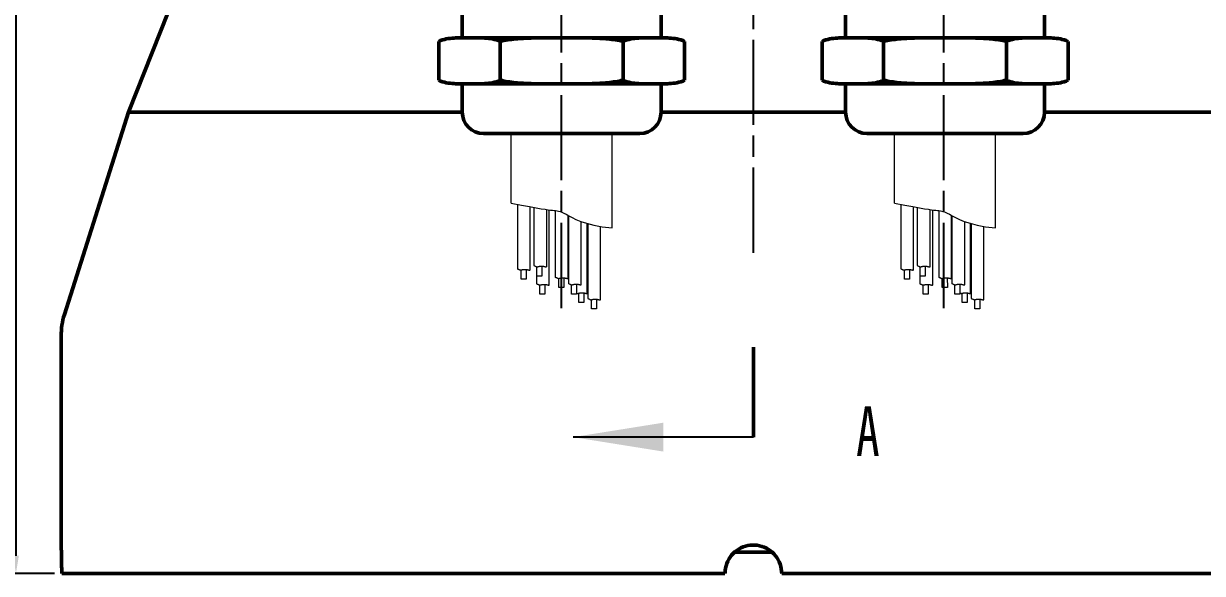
# Model space of a CAD drawing. Header units: millimetres. Extents: x 7343 to 8240, y 5038 to 5694.
# Drawn here: x 7984.7 to 8150.7, y 5305.5 to 5383 of the extents above; entities that cross this region are included whole.
import ezdxf

# ---------------------------------------------------------------- set-up
doc = ezdxf.new("R2010")
doc.units = ezdxf.units.MM
doc.linetypes.add('AM_ISO08W050', pattern=[18, 12, -1.5, 3, -1.5])
doc.linetypes.add('DIVIDE2', pattern=[15.875, 6.35, -3.175, 0, -3.175, 0, -3.175])
for name, color, linetype, lineweight in [('AM_5', 3, 'Continuous', 25), ('AM_7', 4, 'AM_ISO08W050', 25), ('AM_BOR', 7, 'Continuous', 50), ('剖切线', 1, 'Continuous', 50), ('双点划线', 6, 'DIVIDE2', 13)]:
    doc.layers.add(name, color=color, linetype=linetype, lineweight=lineweight)
doc.layers.add('text', color=2, linetype='Continuous')
doc.styles.add('SLDTEXTSTYLE0', font='TXT', dxfattribs={"width": 0.7})
doc.styles.add('工程字', font='gbenor.shx', dxfattribs={"width": 0.707, "bigfont": 'hztxt.shx'})
doc.dimstyles.new('AM_GB$0', dxfattribs={"dimtxt": 3.5, "dimasz": 2.5, "dimexe": 1, "dimexo": 1, "dimgap": 0.5, "dimtad": 1, "dimdsep": 46, "dimtxsty": '工程字', "dimcen": 0, "dimclrd": 256, "dimclre": 256, "dimclrt": 2, "dimadec": 0, "dimazin": 2, "dimtp": 0.1, "dimtm": 0.1, "dimtfac": 0.71, "dimtmove": 0, "dimatfit": 3, "dimfxl": 0, "dimlwd": -1, "dimlwe": -1, "dimarcsym": 0})

# ---------------------------------------------------------------- blocks, each defined once
blk = doc.blocks.new('*D39')
at = {"layer": 'AM_5', "transparency": 16777216}
for p, q in [((8008.65, 5471.55), (7968.9, 5471.55)), ((7969.9, 5469.05), (7969.9, 5308.05)), ((7989.02, 5305.55), (7968.9, 5305.55))]:
    blk.add_line(p, q, dxfattribs=at)
for points in [[(7969.48, 5469.05), (7970.32, 5469.05), (7969.9, 5471.55)], [(7969.48, 5308.05), (7970.32, 5308.05), (7969.9, 5305.55)]]:
    blk.add_solid(points, dxfattribs=at)
at = {"layer": 'Defpoints', "color": 0}
for p in [(8009.65, 5471.55), (7969.9, 5305.55), (7990.02, 5305.55)]:
    blk.add_point(p, dxfattribs=at)
at = {"layer": 'AM_5', "color": 2, "transparency": 16777216, "insert": (7966.9, 5392.9), "char_height": 5, "attachment_point": 5, "rotation": 90, "style": '工程字'}
blk.add_mtext('166', dxfattribs=at)
blk = doc.blocks.new('*D40')
at = {"layer": 'AM_5', "transparency": 16777216}
for p, q in [((7996.15, 5404.55), (7982.58, 5404.55)), ((7983.58, 5402.05), (7983.58, 5308.05)), ((7989.02, 5305.55), (7982.58, 5305.55))]:
    blk.add_line(p, q, dxfattribs=at)
for points in [[(7983.16, 5402.05), (7983.99, 5402.05), (7983.58, 5404.55)], [(7983.16, 5308.05), (7983.99, 5308.05), (7983.58, 5305.55)]]:
    blk.add_solid(points, dxfattribs=at)
at = {"layer": 'Defpoints', "color": 0}
for p in [(7997.15, 5404.55), (7983.58, 5305.55), (7990.02, 5305.55)]:
    blk.add_point(p, dxfattribs=at)
at = {"layer": 'AM_5', "color": 2, "transparency": 16777216, "insert": (7980.58, 5355.05), "char_height": 5, "attachment_point": 5, "rotation": 90, "style": '工程字'}
blk.add_mtext('99', dxfattribs=at)

msp = doc.modelspace()

# ---------------------------------------------------------------- linework, layer by layer
at = {"layer": 'AM_5'}
msp.add_line((8087.442, 5324.757), (8062.042, 5324.757), dxfattribs=at)
msp.add_solid([(8062.042, 5324.757), (8074.742, 5322.725), (8074.742, 5326.789)], dxfattribs=at)
at = {"layer": 'AM_7'}
for p, q in [((8087.442, 5350.751), (8087.442, 5655.193)), ((8060.442, 5342.957), (8060.442, 5408.492)), ((8114.262, 5342.957), (8114.262, 5408.492))]:
    msp.add_line(p, q, dxfattribs=at)
at = {"layer": 'AM_BOR'}
for p, q in [((8006.942, 5389.545), (7999.442, 5370.545)), ((8046.442, 5385.045), (8046.442, 5381.045)), ((8074.442, 5381.045), (8074.442, 5385.045)), ((8100.442, 5385.045), (8100.442, 5381.045)), ((8128.442, 5381.045), (8128.442, 5385.045)), ((8043.121, 5375.058), (8043.121, 5380.533)), ((8045.442, 5381.045), (8047.451, 5381.045)), ((8047.451, 5381.045), (8060.442, 5381.045)), ((8051.782, 5375.058), (8051.782, 5380.533)), ((8060.442, 5381.045), (8073.432, 5381.045)), ((8069.102, 5375.058), (8069.102, 5380.533)), ((8073.432, 5381.045), (8075.442, 5381.045)), ((8077.762, 5375.058), (8077.762, 5380.533)), ((8097.121, 5375.058), (8097.121, 5380.533)), ((8099.442, 5381.045), (8101.451, 5381.045)), ((8101.451, 5381.045), (8114.442, 5381.045)), ((8105.782, 5375.058), (8105.782, 5380.533)), ((8114.442, 5381.045), (8127.432, 5381.045)), ((8123.102, 5375.058), (8123.102, 5380.533)), ((8127.432, 5381.045), (8129.442, 5381.045)), ((8131.762, 5375.058), (8131.762, 5380.533)), ((8045.442, 5374.545), (8047.451, 5374.545)), ((8046.442, 5374.545), (8046.442, 5370.545)), ((8047.451, 5374.545), (8060.442, 5374.545)), ((8060.442, 5374.545), (8073.432, 5374.545)), ((8073.432, 5374.545), (8075.442, 5374.545)), ((8074.442, 5370.545), (8074.442, 5374.545)), ((8099.442, 5374.545), (8101.451, 5374.545)), ((8100.442, 5374.545), (8100.442, 5370.545)), ((8101.451, 5374.545), (8114.442, 5374.545)), ((8114.442, 5374.545), (8127.432, 5374.545)), ((8127.432, 5374.545), (8129.442, 5374.545)), ((8128.442, 5370.545), (8128.442, 5374.545)), ((7999.442, 5370.545), (7990.408, 5342.019)), ((8046.442, 5370.545), (7999.442, 5370.545)), ((8100.442, 5370.545), (8074.442, 5370.545)), ((8175.442, 5370.545), (8128.442, 5370.545)), ((8071.442, 5367.545), (8049.442, 5367.545)), ((8125.442, 5367.545), (8103.442, 5367.545)), ((7989.942, 5339), (7989.942, 5309.494)), ((8090.008, 5308.545), (8084.855, 5308.545)), ((8083.442, 5305.545), (7990.024, 5305.545)), ((8184.86, 5305.545), (8091.442, 5305.545))]:
    msp.add_line(p, q, dxfattribs=at)
for centre, radius, start, end in [((8049.442, 5370.545), 3, 180, 270), ((8071.442, 5370.545), 3, 270, 0), ((8103.442, 5370.545), 3, 180, 270), ((8125.442, 5370.545), 3, 270, 0), ((7999.942, 5339), 10, 162.42874, 180)]:
    msp.add_arc(centre, radius, start, end, dxfattribs=at)
for points, knots in [([(8047.451, 5381.045), (8047.089, 5381.045), (8046.727, 5381.046), (8046.003, 5381.04), (8045.641, 5381.033), (8044.918, 5380.988), (8044.557, 5380.95), (8043.837, 5380.805), (8043.478, 5380.699), (8043.121, 5380.533)], [0, 0, 0, 0, 0.25, 0.25, 0.5, 0.5, 0.75, 0.75, 1, 1, 1, 1]), ([(8051.782, 5380.533), (8051.424, 5380.699), (8051.065, 5380.805), (8050.345, 5380.95), (8049.984, 5380.988), (8049.262, 5381.033), (8048.9, 5381.04), (8048.176, 5381.046), (8047.813, 5381.045), (8047.451, 5381.045)], [0, 0, 0, 0, 0.25, 0.25, 0.5, 0.5, 0.75, 0.75, 1, 1, 1, 1]), ([(8060.442, 5381.045), (8059.718, 5381.045), (8058.994, 5381.046), (8057.546, 5381.04), (8056.822, 5381.033), (8055.376, 5380.988), (8054.654, 5380.95), (8053.573, 5380.841), (8053.213, 5380.796), (8052.494, 5380.683), (8052.135, 5380.615), (8051.782, 5380.533)], [0, 0, 0, 0, 0.25, 0.25, 0.5, 0.5, 0.75, 0.75, 0.875, 0.875, 1, 1, 1, 1]), ([(8069.102, 5380.533), (8068.394, 5380.697), (8067.68, 5380.803), (8066.243, 5380.949), (8065.52, 5380.988), (8064.072, 5381.033), (8063.345, 5381.04), (8062.257, 5381.045), (8061.894, 5381.045), (8061.349, 5381.045), (8061.168, 5381.045), (8060.805, 5381.045), (8060.622, 5381.045), (8060.442, 5381.045)], [0, 0, 0, 0, 0.25, 0.25, 0.5, 0.5, 0.75, 0.75, 0.875, 0.875, 0.9375, 0.9375, 1, 1, 1, 1]), ([(8073.432, 5381.045), (8073.07, 5381.045), (8072.708, 5381.046), (8071.984, 5381.04), (8071.622, 5381.033), (8070.899, 5380.988), (8070.538, 5380.95), (8069.818, 5380.805), (8069.459, 5380.699), (8069.102, 5380.533)], [0, 0, 0, 0, 0.25, 0.25, 0.5, 0.5, 0.75, 0.75, 1, 1, 1, 1]), ([(8077.762, 5380.533), (8077.405, 5380.699), (8077.046, 5380.805), (8076.326, 5380.95), (8075.965, 5380.988), (8075.242, 5381.033), (8074.88, 5381.04), (8074.156, 5381.046), (8073.794, 5381.045), (8073.432, 5381.045)], [0, 0, 0, 0, 0.25, 0.25, 0.5, 0.5, 0.75, 0.75, 1, 1, 1, 1]), ([(8101.451, 5381.045), (8101.089, 5381.045), (8100.727, 5381.046), (8100.003, 5381.04), (8099.641, 5381.033), (8098.918, 5380.988), (8098.557, 5380.95), (8097.837, 5380.805), (8097.478, 5380.699), (8097.121, 5380.533)], [0, 0, 0, 0, 0.25, 0.25, 0.5, 0.5, 0.75, 0.75, 1, 1, 1, 1]), ([(8105.782, 5380.533), (8105.424, 5380.699), (8105.065, 5380.805), (8104.345, 5380.95), (8103.984, 5380.988), (8103.262, 5381.033), (8102.9, 5381.04), (8102.176, 5381.046), (8101.813, 5381.045), (8101.451, 5381.045)], [0, 0, 0, 0, 0.25, 0.25, 0.5, 0.5, 0.75, 0.75, 1, 1, 1, 1]), ([(8114.442, 5381.045), (8113.718, 5381.045), (8112.994, 5381.046), (8111.546, 5381.04), (8110.822, 5381.033), (8109.376, 5380.988), (8108.654, 5380.95), (8107.573, 5380.841), (8107.213, 5380.796), (8106.494, 5380.683), (8106.135, 5380.615), (8105.782, 5380.533)], [0, 0, 0, 0, 0.25, 0.25, 0.5, 0.5, 0.75, 0.75, 0.875, 0.875, 1, 1, 1, 1]), ([(8123.102, 5380.533), (8122.394, 5380.697), (8121.68, 5380.803), (8120.243, 5380.949), (8119.52, 5380.988), (8118.072, 5381.033), (8117.345, 5381.04), (8116.257, 5381.045), (8115.894, 5381.045), (8115.349, 5381.045), (8115.168, 5381.045), (8114.805, 5381.045), (8114.622, 5381.045), (8114.442, 5381.045)], [0, 0, 0, 0, 0.25, 0.25, 0.5, 0.5, 0.75, 0.75, 0.875, 0.875, 0.9375, 0.9375, 1, 1, 1, 1]), ([(8127.432, 5381.045), (8127.07, 5381.045), (8126.708, 5381.046), (8125.984, 5381.04), (8125.622, 5381.033), (8124.899, 5380.988), (8124.538, 5380.95), (8123.818, 5380.805), (8123.459, 5380.699), (8123.102, 5380.533)], [0, 0, 0, 0, 0.25, 0.25, 0.5, 0.5, 0.75, 0.75, 1, 1, 1, 1]), ([(8131.762, 5380.533), (8131.405, 5380.699), (8131.046, 5380.805), (8130.326, 5380.95), (8129.965, 5380.988), (8129.242, 5381.033), (8128.88, 5381.04), (8128.156, 5381.046), (8127.794, 5381.045), (8127.432, 5381.045)], [0, 0, 0, 0, 0.25, 0.25, 0.5, 0.5, 0.75, 0.75, 1, 1, 1, 1]), ([(8043.121, 5375.058), (8043.478, 5374.892), (8043.837, 5374.786), (8044.557, 5374.641), (8044.918, 5374.603), (8045.641, 5374.557), (8046.003, 5374.551), (8046.727, 5374.545), (8047.089, 5374.545), (8047.451, 5374.545)], [0, 0, 0, 0, 0.25, 0.25, 0.5, 0.5, 0.75, 0.75, 1, 1, 1, 1]), ([(8047.451, 5374.545), (8047.813, 5374.545), (8048.176, 5374.545), (8048.9, 5374.551), (8049.262, 5374.557), (8049.984, 5374.603), (8050.345, 5374.641), (8051.065, 5374.786), (8051.424, 5374.892), (8051.782, 5375.058)], [0, 0, 0, 0, 0.25, 0.25, 0.5, 0.5, 0.75, 0.75, 1, 1, 1, 1]), ([(8051.782, 5375.058), (8052.489, 5374.894), (8053.204, 5374.788), (8054.641, 5374.642), (8055.363, 5374.603), (8056.812, 5374.557), (8057.538, 5374.551), (8058.627, 5374.546), (8058.99, 5374.546), (8059.534, 5374.545), (8059.716, 5374.545), (8060.079, 5374.545), (8060.262, 5374.545), (8060.442, 5374.545)], [0, 0, 0, 0, 0.25, 0.25, 0.5, 0.5, 0.75, 0.75, 0.875, 0.875, 0.9375, 0.9375, 1, 1, 1, 1]), ([(8060.442, 5374.545), (8061.166, 5374.545), (8061.89, 5374.545), (8063.338, 5374.551), (8064.061, 5374.557), (8065.507, 5374.603), (8066.23, 5374.641), (8067.311, 5374.75), (8067.671, 5374.795), (8068.389, 5374.908), (8068.749, 5374.976), (8069.102, 5375.058)], [0, 0, 0, 0, 0.25, 0.25, 0.5, 0.5, 0.75, 0.75, 0.875, 0.875, 1, 1, 1, 1]), ([(8069.102, 5375.058), (8069.459, 5374.892), (8069.818, 5374.786), (8070.538, 5374.641), (8070.899, 5374.603), (8071.622, 5374.557), (8071.984, 5374.551), (8072.708, 5374.545), (8073.07, 5374.545), (8073.432, 5374.545)], [0, 0, 0, 0, 0.25, 0.25, 0.5, 0.5, 0.75, 0.75, 1, 1, 1, 1]), ([(8073.432, 5374.545), (8073.794, 5374.545), (8074.156, 5374.545), (8074.88, 5374.551), (8075.242, 5374.557), (8075.965, 5374.603), (8076.326, 5374.641), (8077.046, 5374.786), (8077.405, 5374.892), (8077.762, 5375.058)], [0, 0, 0, 0, 0.25, 0.25, 0.5, 0.5, 0.75, 0.75, 1, 1, 1, 1]), ([(8097.121, 5375.058), (8097.478, 5374.892), (8097.837, 5374.786), (8098.557, 5374.641), (8098.918, 5374.603), (8099.641, 5374.557), (8100.003, 5374.551), (8100.727, 5374.545), (8101.089, 5374.545), (8101.451, 5374.545)], [0, 0, 0, 0, 0.25, 0.25, 0.5, 0.5, 0.75, 0.75, 1, 1, 1, 1]), ([(8101.451, 5374.545), (8101.813, 5374.545), (8102.176, 5374.545), (8102.9, 5374.551), (8103.262, 5374.557), (8103.984, 5374.603), (8104.345, 5374.641), (8105.065, 5374.786), (8105.424, 5374.892), (8105.782, 5375.058)], [0, 0, 0, 0, 0.25, 0.25, 0.5, 0.5, 0.75, 0.75, 1, 1, 1, 1]), ([(8105.782, 5375.058), (8106.489, 5374.894), (8107.204, 5374.788), (8108.641, 5374.642), (8109.363, 5374.603), (8110.812, 5374.557), (8111.538, 5374.551), (8112.627, 5374.546), (8112.99, 5374.546), (8113.534, 5374.545), (8113.716, 5374.545), (8114.079, 5374.545), (8114.262, 5374.545), (8114.442, 5374.545)], [0, 0, 0, 0, 0.25, 0.25, 0.5, 0.5, 0.75, 0.75, 0.875, 0.875, 0.9375, 0.9375, 1, 1, 1, 1]), ([(8114.442, 5374.545), (8115.166, 5374.545), (8115.89, 5374.545), (8117.338, 5374.551), (8118.061, 5374.557), (8119.507, 5374.603), (8120.23, 5374.641), (8121.311, 5374.75), (8121.671, 5374.795), (8122.389, 5374.908), (8122.749, 5374.976), (8123.102, 5375.058)], [0, 0, 0, 0, 0.25, 0.25, 0.5, 0.5, 0.75, 0.75, 0.875, 0.875, 1, 1, 1, 1]), ([(8123.102, 5375.058), (8123.459, 5374.892), (8123.818, 5374.786), (8124.538, 5374.641), (8124.899, 5374.603), (8125.622, 5374.557), (8125.984, 5374.551), (8126.708, 5374.545), (8127.07, 5374.545), (8127.432, 5374.545)], [0, 0, 0, 0, 0.25, 0.25, 0.5, 0.5, 0.75, 0.75, 1, 1, 1, 1]), ([(8127.432, 5374.545), (8127.794, 5374.545), (8128.156, 5374.545), (8128.88, 5374.551), (8129.242, 5374.557), (8129.965, 5374.603), (8130.326, 5374.641), (8131.046, 5374.786), (8131.405, 5374.892), (8131.762, 5375.058)], [0, 0, 0, 0, 0.25, 0.25, 0.5, 0.5, 0.75, 0.75, 1, 1, 1, 1]), ([(7990.024, 5305.545), (7990.022, 5305.995), (7990.018, 5306.893), (7989.992, 5308.094), (7989.964, 5308.99), (7989.944, 5309.498), (7989.944, 5309.495), (7989.944, 5309.494)], [0, 0, 0, 0, 0.2147142, 0.4294248, 0.6442491, 0.8591471, 1, 1, 1, 1]), ([(8091.442, 5305.545), (8091.398, 5305.995), (8091.309, 5306.894), (8090.62, 5308.091), (8089.606, 5309.001), (8088.338, 5309.522), (8086.972, 5309.595), (8085.659, 5309.211), (8084.545, 5308.415), (8083.762, 5307.295), (8083.466, 5306.276), (8083.446, 5305.687), (8083.442, 5305.545)], [0, 0, 0, 0, 0.1073105, 0.2146192, 0.3219847, 0.429387, 0.5367278, 0.6440046, 0.7513145, 0.8587037, 0.9660934, 1, 1, 1, 1])]:
    msp.add_open_spline(points, degree=3, knots=knots, dxfattribs=at)
at = {"layer": '剖切线'}
msp.add_line((8087.442, 5324.757), (8087.442, 5337.457), dxfattribs=at)
at = {"layer": '双点划线', "linetype": 'DIVIDE2', "ltscale": 4}
for p, q in [((8053.342, 5357.752), (8053.342, 5367.545)), ((8067.542, 5354.235), (8067.542, 5367.545)), ((8107.342, 5357.752), (8107.342, 5367.545)), ((8121.542, 5354.235), (8121.542, 5367.545)), ((8054.202, 5357.582), (8054.202, 5348.478)), ((8055.994, 5348.315), (8055.994, 5357.206)), ((8056.537, 5357.135), (8056.537, 5348.935)), ((8058.287, 5356.84), (8058.287, 5348.759)), ((8058.698, 5346.205), (8058.698, 5356.785)), ((8059.546, 5356.699), (8059.546, 5347.246)), ((8108.202, 5357.582), (8108.202, 5348.478)), ((8109.994, 5348.315), (8109.994, 5357.206)), ((8110.537, 5357.135), (8110.537, 5348.935)), ((8112.287, 5356.84), (8112.287, 5348.759)), ((8112.698, 5346.205), (8112.698, 5356.785)), ((8113.546, 5356.699), (8113.546, 5347.246)), ((8061.338, 5347.132), (8061.338, 5356.022)), ((8061.419, 5355.977), (8061.419, 5346.35)), ((8063.211, 5346.235), (8063.211, 5355.126)), ((8064.042, 5345.021), (8064.042, 5354.929)), ((8064.123, 5354.855), (8064.123, 5344.287)), ((8115.338, 5347.132), (8115.338, 5356.022)), ((8115.419, 5355.977), (8115.419, 5346.35)), ((8117.211, 5346.235), (8117.211, 5355.126)), ((8118.042, 5345.021), (8118.042, 5354.929)), ((8118.123, 5354.855), (8118.123, 5344.287)), ((8065.915, 5344.124), (8065.915, 5354.459)), ((8119.915, 5344.124), (8119.915, 5354.459)), ((8056.906, 5348.783), (8056.906, 5346.368)), ((8110.906, 5348.783), (8110.906, 5346.368))]:
    msp.add_line(p, q, dxfattribs=at)
at = {"layer": '双点划线'}
for p, q in [((8054.729, 5347.012), (8054.729, 5348.32)), ((8055.428, 5348.394), (8055.442, 5347.012)), ((8056.933, 5347.45), (8056.933, 5348.759)), ((8057.632, 5348.832), (8057.646, 5347.45)), ((8108.729, 5347.012), (8108.729, 5348.32)), ((8109.428, 5348.394), (8109.442, 5347.012)), ((8110.933, 5347.45), (8110.933, 5348.759)), ((8111.632, 5348.832), (8111.646, 5347.45)), ((8055.442, 5347.012), (8054.729, 5347.012)), ((8057.646, 5347.45), (8056.933, 5347.45)), ((8060.055, 5345.826), (8060.055, 5347.135)), ((8060.754, 5347.209), (8060.768, 5345.826)), ((8109.442, 5347.012), (8108.729, 5347.012)), ((8111.646, 5347.45), (8110.933, 5347.45)), ((8114.055, 5345.826), (8114.055, 5347.135)), ((8114.754, 5347.209), (8114.768, 5345.826)), ((8057.364, 5344.893), (8057.364, 5346.202)), ((8058.077, 5344.893), (8057.364, 5344.893)), ((8058.064, 5346.276), (8058.077, 5344.893)), ((8060.768, 5345.826), (8060.055, 5345.826)), ((8061.83, 5344.916), (8061.83, 5346.225)), ((8062.543, 5344.916), (8061.83, 5344.916)), ((8062.53, 5346.298), (8062.543, 5344.916)), ((8062.852, 5343.721), (8062.852, 5345.03)), ((8063.551, 5345.104), (8063.565, 5343.721)), ((8111.364, 5344.893), (8111.364, 5346.202)), ((8112.077, 5344.893), (8111.364, 5344.893)), ((8112.064, 5346.276), (8112.077, 5344.893)), ((8114.768, 5345.826), (8114.055, 5345.826)), ((8115.83, 5344.916), (8115.83, 5346.225)), ((8116.543, 5344.916), (8115.83, 5344.916)), ((8116.53, 5346.298), (8116.543, 5344.916)), ((8116.852, 5343.721), (8116.852, 5345.03)), ((8117.551, 5345.104), (8117.565, 5343.721)), ((8063.565, 5343.721), (8062.852, 5343.721)), ((8064.632, 5342.819), (8064.632, 5344.128)), ((8065.332, 5344.201), (8065.345, 5342.819)), ((8117.565, 5343.721), (8116.852, 5343.721)), ((8118.632, 5342.819), (8118.632, 5344.128)), ((8119.332, 5344.201), (8119.345, 5342.819)), ((8065.345, 5342.819), (8064.632, 5342.819)), ((8119.345, 5342.819), (8118.632, 5342.819))]:
    msp.add_line(p, q, dxfattribs=at)
at = {"layer": '双点划线', "linetype": 'DIVIDE2'}
for points in [[(8053.342, 5357.752), (8054.764, 5357.471), (8055.917, 5357.25), (8056.837, 5357.08), (8057.558, 5356.954), (8058.114, 5356.865), (8058.539, 5356.804), (8058.867, 5356.765), (8059.133, 5356.738), (8059.367, 5356.717), (8059.583, 5356.696), (8059.791, 5356.666), (8060.002, 5356.623), (8060.225, 5356.558), (8060.472, 5356.466), (8060.751, 5356.339), (8061.073, 5356.172), (8061.45, 5355.96), (8061.904, 5355.714), (8062.458, 5355.446), (8063.135, 5355.169), (8063.959, 5354.897), (8064.952, 5354.642), (8066.139, 5354.417), (8067.542, 5354.235)], [(8107.342, 5357.752), (8108.764, 5357.471), (8109.917, 5357.25), (8110.837, 5357.08), (8111.558, 5356.954), (8112.114, 5356.865), (8112.539, 5356.804), (8112.867, 5356.765), (8113.133, 5356.738), (8113.367, 5356.717), (8113.583, 5356.696), (8113.791, 5356.666), (8114.002, 5356.623), (8114.225, 5356.558), (8114.472, 5356.466), (8114.751, 5356.339), (8115.073, 5356.172), (8115.45, 5355.96), (8115.904, 5355.714), (8116.458, 5355.446), (8117.135, 5355.169), (8117.959, 5354.897), (8118.952, 5354.642), (8120.139, 5354.417), (8121.542, 5354.235)]]:
    msp.add_lwpolyline(points, dxfattribs=at)
at = {"layer": '双点划线', "linetype": 'DIVIDE2', "ltscale": 4}
for points in [[(8054.202, 5348.478), (8054.289, 5348.446), (8054.36, 5348.417), (8054.419, 5348.392), (8054.466, 5348.37), (8054.506, 5348.352), (8054.54, 5348.337), (8054.57, 5348.326), (8054.6, 5348.319), (8054.631, 5348.315), (8054.663, 5348.314), (8054.695, 5348.316), (8054.729, 5348.32), (8054.762, 5348.326), (8054.796, 5348.333), (8054.829, 5348.341), (8054.861, 5348.349), (8054.892, 5348.356), (8054.922, 5348.364), (8054.953, 5348.371), (8054.983, 5348.377), (8055.013, 5348.383), (8055.045, 5348.388), (8055.077, 5348.393), (8055.111, 5348.397), (8055.147, 5348.4), (8055.185, 5348.402), (8055.224, 5348.403), (8055.264, 5348.403), (8055.305, 5348.402), (8055.346, 5348.401), (8055.387, 5348.398), (8055.428, 5348.394), (8055.468, 5348.389), (8055.508, 5348.383), (8055.548, 5348.376), (8055.586, 5348.368), (8055.625, 5348.36), (8055.662, 5348.351), (8055.699, 5348.342), (8055.736, 5348.332), (8055.772, 5348.323), (8055.807, 5348.314), (8055.841, 5348.306), (8055.874, 5348.301), (8055.906, 5348.298), (8055.937, 5348.299), (8055.966, 5348.305), (8055.994, 5348.315)], [(8056.537, 5348.935), (8056.624, 5348.903), (8056.696, 5348.874), (8056.754, 5348.849), (8056.802, 5348.827), (8056.841, 5348.809), (8056.875, 5348.794), (8056.906, 5348.783), (8056.935, 5348.775), (8056.966, 5348.771), (8056.998, 5348.771), (8057.031, 5348.773), (8057.064, 5348.777), (8057.098, 5348.783), (8057.131, 5348.79), (8057.164, 5348.797), (8057.196, 5348.805), (8057.228, 5348.813), (8057.258, 5348.821), (8057.288, 5348.828), (8057.318, 5348.834), (8057.349, 5348.84), (8057.38, 5348.845), (8057.413, 5348.85), (8057.447, 5348.854), (8057.483, 5348.857), (8057.52, 5348.859), (8057.559, 5348.86), (8057.599, 5348.86), (8057.64, 5348.859), (8057.681, 5348.857), (8057.723, 5348.855), (8057.763, 5348.851), (8057.804, 5348.846), (8057.844, 5348.839), (8057.883, 5348.833), (8057.922, 5348.825), (8057.96, 5348.816), (8057.998, 5348.808), (8058.035, 5348.798), (8058.071, 5348.789), (8058.107, 5348.779), (8058.142, 5348.77), (8058.177, 5348.763), (8058.21, 5348.757), (8058.242, 5348.755), (8058.273, 5348.756), (8058.302, 5348.762), (8058.329, 5348.772)], [(8108.202, 5348.478), (8108.289, 5348.446), (8108.36, 5348.417), (8108.419, 5348.392), (8108.466, 5348.37), (8108.506, 5348.352), (8108.54, 5348.337), (8108.57, 5348.326), (8108.6, 5348.319), (8108.631, 5348.315), (8108.663, 5348.314), (8108.695, 5348.316), (8108.729, 5348.32), (8108.762, 5348.326), (8108.796, 5348.333), (8108.829, 5348.341), (8108.861, 5348.349), (8108.892, 5348.356), (8108.922, 5348.364), (8108.953, 5348.371), (8108.983, 5348.377), (8109.013, 5348.383), (8109.045, 5348.388), (8109.077, 5348.393), (8109.111, 5348.397), (8109.147, 5348.4), (8109.185, 5348.402), (8109.224, 5348.403), (8109.264, 5348.403), (8109.305, 5348.402), (8109.346, 5348.401), (8109.387, 5348.398), (8109.428, 5348.394), (8109.468, 5348.389), (8109.508, 5348.383), (8109.548, 5348.376), (8109.586, 5348.368), (8109.625, 5348.36), (8109.662, 5348.351), (8109.699, 5348.342), (8109.736, 5348.332), (8109.772, 5348.323), (8109.807, 5348.314), (8109.841, 5348.306), (8109.874, 5348.301), (8109.906, 5348.298), (8109.937, 5348.299), (8109.966, 5348.305), (8109.994, 5348.315)], [(8110.537, 5348.935), (8110.624, 5348.903), (8110.696, 5348.874), (8110.754, 5348.849), (8110.802, 5348.827), (8110.841, 5348.809), (8110.875, 5348.794), (8110.906, 5348.783), (8110.935, 5348.775), (8110.966, 5348.771), (8110.998, 5348.771), (8111.031, 5348.773), (8111.064, 5348.777), (8111.098, 5348.783), (8111.131, 5348.79), (8111.164, 5348.797), (8111.196, 5348.805), (8111.228, 5348.813), (8111.258, 5348.821), (8111.288, 5348.828), (8111.318, 5348.834), (8111.349, 5348.84), (8111.38, 5348.845), (8111.413, 5348.85), (8111.447, 5348.854), (8111.483, 5348.857), (8111.52, 5348.859), (8111.559, 5348.86), (8111.599, 5348.86), (8111.64, 5348.859), (8111.681, 5348.857), (8111.723, 5348.855), (8111.763, 5348.851), (8111.804, 5348.846), (8111.844, 5348.839), (8111.883, 5348.833), (8111.922, 5348.825), (8111.96, 5348.816), (8111.998, 5348.808), (8112.035, 5348.798), (8112.071, 5348.789), (8112.107, 5348.779), (8112.142, 5348.77), (8112.177, 5348.763), (8112.21, 5348.757), (8112.242, 5348.755), (8112.273, 5348.756), (8112.302, 5348.762), (8112.329, 5348.772)], [(8059.546, 5347.294), (8059.633, 5347.262), (8059.704, 5347.233), (8059.763, 5347.208), (8059.811, 5347.186), (8059.85, 5347.168), (8059.884, 5347.153), (8059.914, 5347.142), (8059.944, 5347.135), (8059.975, 5347.131), (8060.007, 5347.13), (8060.039, 5347.132), (8060.073, 5347.136), (8060.106, 5347.142), (8060.14, 5347.149), (8060.173, 5347.157), (8060.205, 5347.165), (8060.236, 5347.173), (8060.267, 5347.18), (8060.297, 5347.187), (8060.327, 5347.193), (8060.357, 5347.199), (8060.389, 5347.205), (8060.421, 5347.209), (8060.455, 5347.213), (8060.491, 5347.216), (8060.529, 5347.218), (8060.568, 5347.219), (8060.608, 5347.219), (8060.649, 5347.219), (8060.69, 5347.217), (8060.731, 5347.214), (8060.772, 5347.21), (8060.813, 5347.205), (8060.852, 5347.199), (8060.892, 5347.192), (8060.93, 5347.184), (8060.969, 5347.176), (8061.006, 5347.167), (8061.043, 5347.158), (8061.08, 5347.148), (8061.116, 5347.139), (8061.151, 5347.13), (8061.185, 5347.122), (8061.218, 5347.117), (8061.25, 5347.114), (8061.281, 5347.115), (8061.31, 5347.121), (8061.338, 5347.132)], [(8113.546, 5347.294), (8113.633, 5347.262), (8113.704, 5347.233), (8113.763, 5347.208), (8113.811, 5347.186), (8113.85, 5347.168), (8113.884, 5347.153), (8113.914, 5347.142), (8113.944, 5347.135), (8113.975, 5347.131), (8114.007, 5347.13), (8114.039, 5347.132), (8114.073, 5347.136), (8114.106, 5347.142), (8114.14, 5347.149), (8114.173, 5347.157), (8114.205, 5347.165), (8114.236, 5347.173), (8114.267, 5347.18), (8114.297, 5347.187), (8114.327, 5347.193), (8114.357, 5347.199), (8114.389, 5347.205), (8114.421, 5347.209), (8114.455, 5347.213), (8114.491, 5347.216), (8114.529, 5347.218), (8114.568, 5347.219), (8114.608, 5347.219), (8114.649, 5347.219), (8114.69, 5347.217), (8114.731, 5347.214), (8114.772, 5347.21), (8114.813, 5347.205), (8114.852, 5347.199), (8114.892, 5347.192), (8114.93, 5347.184), (8114.969, 5347.176), (8115.006, 5347.167), (8115.043, 5347.158), (8115.08, 5347.148), (8115.116, 5347.139), (8115.151, 5347.13), (8115.185, 5347.122), (8115.218, 5347.117), (8115.25, 5347.114), (8115.281, 5347.115), (8115.31, 5347.121), (8115.338, 5347.132)], [(8056.906, 5346.368), (8056.993, 5346.335), (8057.064, 5346.307), (8057.123, 5346.281), (8057.17, 5346.259), (8057.21, 5346.241), (8057.244, 5346.226), (8057.274, 5346.215), (8057.304, 5346.208), (8057.335, 5346.204), (8057.367, 5346.203), (8057.399, 5346.205), (8057.433, 5346.209), (8057.466, 5346.215), (8057.5, 5346.222), (8057.533, 5346.23), (8057.565, 5346.238), (8057.596, 5346.246), (8057.626, 5346.253), (8057.657, 5346.26), (8057.687, 5346.267), (8057.717, 5346.273), (8057.749, 5346.278), (8057.781, 5346.282), (8057.815, 5346.286), (8057.851, 5346.289), (8057.889, 5346.291), (8057.928, 5346.292), (8057.968, 5346.293), (8058.009, 5346.292), (8058.05, 5346.29), (8058.091, 5346.287), (8058.132, 5346.283), (8058.172, 5346.278), (8058.212, 5346.272), (8058.252, 5346.265), (8058.29, 5346.257), (8058.329, 5346.249), (8058.366, 5346.24), (8058.403, 5346.231), (8058.44, 5346.221), (8058.476, 5346.212), (8058.511, 5346.203), (8058.545, 5346.195), (8058.578, 5346.19), (8058.61, 5346.187), (8058.641, 5346.189), (8058.67, 5346.194), (8058.698, 5346.205)], [(8061.419, 5346.398), (8061.506, 5346.366), (8061.578, 5346.337), (8061.636, 5346.312), (8061.684, 5346.29), (8061.724, 5346.271), (8061.757, 5346.257), (8061.788, 5346.246), (8061.818, 5346.238), (8061.848, 5346.234), (8061.88, 5346.234), (8061.913, 5346.236), (8061.946, 5346.24), (8061.98, 5346.246), (8062.013, 5346.253), (8062.046, 5346.26), (8062.078, 5346.268), (8062.11, 5346.276), (8062.14, 5346.283), (8062.17, 5346.29), (8062.2, 5346.297), (8062.231, 5346.303), (8062.262, 5346.308), (8062.295, 5346.313), (8062.329, 5346.316), (8062.365, 5346.319), (8062.403, 5346.322), (8062.442, 5346.323), (8062.482, 5346.323), (8062.522, 5346.322), (8062.563, 5346.32), (8062.605, 5346.317), (8062.646, 5346.313), (8062.686, 5346.308), (8062.726, 5346.302), (8062.765, 5346.295), (8062.804, 5346.288), (8062.842, 5346.279), (8062.88, 5346.27), (8062.917, 5346.261), (8062.953, 5346.252), (8062.989, 5346.242), (8063.024, 5346.233), (8063.059, 5346.226), (8063.092, 5346.22), (8063.124, 5346.218), (8063.155, 5346.219), (8063.184, 5346.224), (8063.211, 5346.235)], [(8062.542, 5345.063), (8062.554, 5345.057), (8062.588, 5345.043), (8062.618, 5345.032), (8062.648, 5345.024), (8062.679, 5345.02), (8062.711, 5345.019), (8062.743, 5345.021), (8062.777, 5345.026), (8062.81, 5345.031), (8062.844, 5345.038), (8062.877, 5345.046), (8062.909, 5345.054), (8062.94, 5345.062), (8062.971, 5345.069), (8063.001, 5345.076), (8063.031, 5345.083), (8063.061, 5345.089), (8063.093, 5345.094), (8063.125, 5345.099), (8063.159, 5345.102), (8063.195, 5345.105), (8063.233, 5345.107), (8063.272, 5345.109), (8063.312, 5345.109), (8063.353, 5345.108), (8063.394, 5345.106), (8063.435, 5345.103), (8063.476, 5345.099), (8063.517, 5345.094), (8063.556, 5345.088), (8063.596, 5345.081), (8063.634, 5345.074), (8063.673, 5345.065), (8063.71, 5345.056), (8063.747, 5345.047), (8063.784, 5345.038), (8063.82, 5345.028), (8063.855, 5345.019), (8063.889, 5345.012), (8063.922, 5345.006), (8063.954, 5345.004), (8063.985, 5345.005), (8064.014, 5345.01), (8064.042, 5345.021)], [(8110.906, 5346.368), (8110.993, 5346.335), (8111.064, 5346.307), (8111.123, 5346.281), (8111.17, 5346.259), (8111.21, 5346.241), (8111.244, 5346.226), (8111.274, 5346.215), (8111.304, 5346.208), (8111.335, 5346.204), (8111.367, 5346.203), (8111.399, 5346.205), (8111.433, 5346.209), (8111.466, 5346.215), (8111.5, 5346.222), (8111.533, 5346.23), (8111.565, 5346.238), (8111.596, 5346.246), (8111.626, 5346.253), (8111.657, 5346.26), (8111.687, 5346.267), (8111.717, 5346.273), (8111.749, 5346.278), (8111.781, 5346.282), (8111.815, 5346.286), (8111.851, 5346.289), (8111.889, 5346.291), (8111.928, 5346.292), (8111.968, 5346.293), (8112.009, 5346.292), (8112.05, 5346.29), (8112.091, 5346.287), (8112.132, 5346.283), (8112.172, 5346.278), (8112.212, 5346.272), (8112.252, 5346.265), (8112.29, 5346.257), (8112.329, 5346.249), (8112.366, 5346.24), (8112.403, 5346.231), (8112.44, 5346.221), (8112.476, 5346.212), (8112.511, 5346.203), (8112.545, 5346.195), (8112.578, 5346.19), (8112.61, 5346.187), (8112.641, 5346.189), (8112.67, 5346.194), (8112.698, 5346.205)], [(8115.419, 5346.398), (8115.506, 5346.366), (8115.578, 5346.337), (8115.636, 5346.312), (8115.684, 5346.29), (8115.724, 5346.271), (8115.757, 5346.257), (8115.788, 5346.246), (8115.818, 5346.238), (8115.848, 5346.234), (8115.88, 5346.234), (8115.913, 5346.236), (8115.946, 5346.24), (8115.98, 5346.246), (8116.013, 5346.253), (8116.046, 5346.26), (8116.078, 5346.268), (8116.11, 5346.276), (8116.14, 5346.283), (8116.17, 5346.29), (8116.2, 5346.297), (8116.231, 5346.303), (8116.262, 5346.308), (8116.295, 5346.313), (8116.329, 5346.316), (8116.365, 5346.319), (8116.403, 5346.322), (8116.442, 5346.323), (8116.482, 5346.323), (8116.522, 5346.322), (8116.563, 5346.32), (8116.605, 5346.317), (8116.646, 5346.313), (8116.686, 5346.308), (8116.726, 5346.302), (8116.765, 5346.295), (8116.804, 5346.288), (8116.842, 5346.279), (8116.88, 5346.27), (8116.917, 5346.261), (8116.953, 5346.252), (8116.989, 5346.242), (8117.024, 5346.233), (8117.059, 5346.226), (8117.092, 5346.22), (8117.124, 5346.218), (8117.155, 5346.219), (8117.184, 5346.224), (8117.211, 5346.235)], [(8116.542, 5345.063), (8116.554, 5345.057), (8116.588, 5345.043), (8116.618, 5345.032), (8116.648, 5345.024), (8116.679, 5345.02), (8116.711, 5345.019), (8116.743, 5345.021), (8116.777, 5345.026), (8116.81, 5345.031), (8116.844, 5345.038), (8116.877, 5345.046), (8116.909, 5345.054), (8116.94, 5345.062), (8116.971, 5345.069), (8117.001, 5345.076), (8117.031, 5345.083), (8117.061, 5345.089), (8117.093, 5345.094), (8117.125, 5345.099), (8117.159, 5345.102), (8117.195, 5345.105), (8117.233, 5345.107), (8117.272, 5345.109), (8117.312, 5345.109), (8117.353, 5345.108), (8117.394, 5345.106), (8117.435, 5345.103), (8117.476, 5345.099), (8117.517, 5345.094), (8117.556, 5345.088), (8117.596, 5345.081), (8117.634, 5345.074), (8117.673, 5345.065), (8117.71, 5345.056), (8117.747, 5345.047), (8117.784, 5345.038), (8117.82, 5345.028), (8117.855, 5345.019), (8117.889, 5345.012), (8117.922, 5345.006), (8117.954, 5345.004), (8117.985, 5345.005), (8118.014, 5345.01), (8118.042, 5345.021)], [(8064.123, 5344.287), (8064.21, 5344.255), (8064.282, 5344.226), (8064.34, 5344.201), (8064.388, 5344.179), (8064.428, 5344.161), (8064.461, 5344.146), (8064.492, 5344.135), (8064.522, 5344.128), (8064.552, 5344.124), (8064.584, 5344.123), (8064.617, 5344.125), (8064.65, 5344.129), (8064.684, 5344.135), (8064.717, 5344.142), (8064.75, 5344.15), (8064.782, 5344.158), (8064.814, 5344.165), (8064.844, 5344.173), (8064.874, 5344.18), (8064.904, 5344.186), (8064.935, 5344.192), (8064.966, 5344.197), (8064.999, 5344.202), (8065.033, 5344.206), (8065.069, 5344.209), (8065.107, 5344.211), (8065.146, 5344.212), (8065.186, 5344.212), (8065.226, 5344.211), (8065.267, 5344.21), (8065.309, 5344.207), (8065.35, 5344.203), (8065.39, 5344.198), (8065.43, 5344.192), (8065.469, 5344.185), (8065.508, 5344.177), (8065.546, 5344.169), (8065.584, 5344.16), (8065.621, 5344.151), (8065.657, 5344.141), (8065.693, 5344.132), (8065.728, 5344.123), (8065.763, 5344.115), (8065.796, 5344.11), (8065.828, 5344.107), (8065.859, 5344.108), (8065.888, 5344.114), (8065.915, 5344.124)], [(8118.123, 5344.287), (8118.21, 5344.255), (8118.282, 5344.226), (8118.34, 5344.201), (8118.388, 5344.179), (8118.428, 5344.161), (8118.461, 5344.146), (8118.492, 5344.135), (8118.522, 5344.128), (8118.552, 5344.124), (8118.584, 5344.123), (8118.617, 5344.125), (8118.65, 5344.129), (8118.684, 5344.135), (8118.717, 5344.142), (8118.75, 5344.15), (8118.782, 5344.158), (8118.814, 5344.165), (8118.844, 5344.173), (8118.874, 5344.18), (8118.904, 5344.186), (8118.935, 5344.192), (8118.966, 5344.197), (8118.999, 5344.202), (8119.033, 5344.206), (8119.069, 5344.209), (8119.107, 5344.211), (8119.146, 5344.212), (8119.186, 5344.212), (8119.226, 5344.211), (8119.267, 5344.21), (8119.309, 5344.207), (8119.35, 5344.203), (8119.39, 5344.198), (8119.43, 5344.192), (8119.469, 5344.185), (8119.508, 5344.177), (8119.546, 5344.169), (8119.584, 5344.16), (8119.621, 5344.151), (8119.657, 5344.141), (8119.693, 5344.132), (8119.728, 5344.123), (8119.763, 5344.115), (8119.796, 5344.11), (8119.828, 5344.107), (8119.859, 5344.108), (8119.888, 5344.114), (8119.915, 5344.124)]]:
    msp.add_lwpolyline(points, dxfattribs=at)

# ---------------------------------------------------------------- texts
at = {"layer": 'text', "insert": (8101.904, 5329.086), "char_height": 7, "attachment_point": 1, "style": 'SLDTEXTSTYLE0'}
msp.add_mtext('{\\fSimSun|b0|i0|c0|p2;A}', dxfattribs=at)

# ---------------------------------------------------------------- dimensions: what is measured, and where the dimension line sits
at = {"layer": 'AM_5'}
for base, p1, picture, middle in [((7969.9, 5305.545), (8009.654, 5471.545), '*D39', (7969.9, 5392.901)), ((7983.576, 5305.545), (7997.148, 5404.545), '*D40', (7983.576, 5355.045))]:
    dim = msp.add_linear_dim(base=base, p1=p1, p2=(7990.024, 5305.545), angle=90, dimstyle='AM_GB$0', override={"dimtxt": 5}, dxfattribs=at)
    dim.commit()
    dim.dimension.update_dxf_attribs({"geometry": picture, "text_midpoint": middle, "dimtype": 160})

doc.saveas('drawing.dxf')
